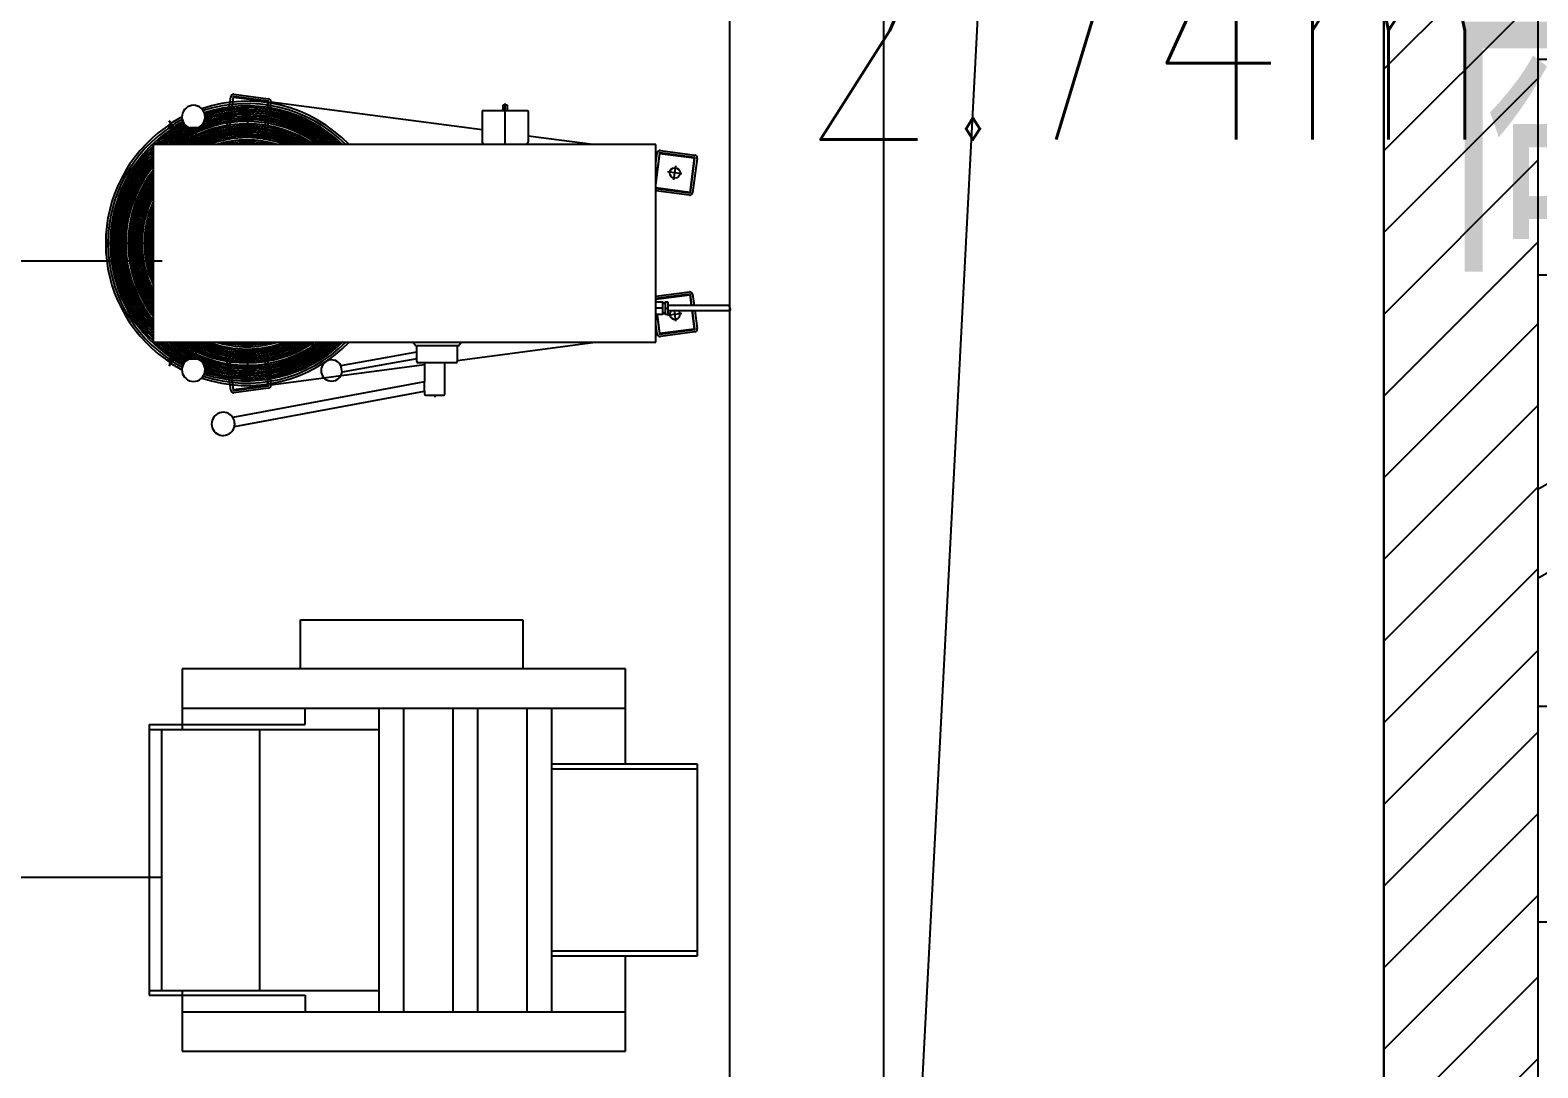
# Model space of a CAD drawing. Extents: x -12047294 to -5625356, y -1456591 to -622873.
# Drawn here: x -6015945 to -6013986, y -716793 to -715445 of the extents above; entities that cross this region are included whole.
import ezdxf

# ---------------------------------------------------------------- set-up
doc = ezdxf.new("R2010")
doc.units = 0
doc.header["$LTSCALE"] = 10
doc.header["$MEASUREMENT"] = 0
for name, color, linetype in [('A-FireH', 6, 'Continuous'), ('A-HOLE', 30, 'Continuous'), ('A-STAIRS', 150, 'Continuous'), ('A-TEXTROOM-AREA', 33, 'Continuous'), ('A-TEXTROOM-报建', 210, 'Continuous'), ('A-WALL', 2, 'Continuous'), ('EQUIP', 1, 'Continuous'), ('Iteam', 4, 'Continuous')]:
    doc.layers.add(name, color=color, linetype=linetype)
doc.styles.add('_TCH_SPACE', font='tjromans.shx', dxfattribs={"height": 5, "bigfont": 'tjhztxt.shx'})
doc.styles.add('注解汉字', font='tjromans.shx', dxfattribs={"width": 0.75, "bigfont": 'tjhztxt.shx'})

# ---------------------------------------------------------------- blocks, each defined once
blk = doc.blocks.new('A$C53054AA7')
at = {"layer": 'A-STAIRS', "color": 0}
for p, q in [((-2634, 3500), (-4480, 3500)), ((-3080, 1975), (-3080, 3500)), ((-2800, 1975), (-2800, 3500)), ((-2184.9, 2722.1), (-2634, 3500)), ((0, 3500), (-2518.6, 3500)), ((-2084.9, 2748.9), (-2518.6, 3500)), ((-2240, 3017.5), (-2240, 3500)), ((-1960, 2532.5), (-1960, 3500))]:
    blk.add_line(p, q, dxfattribs=at)
blk = doc.blocks.new('LXX1713351')
at = {"layer": 'EQUIP'}
for p, q in [((124.8, 413.1), (-124.6, 413.1)), ((-124.6, 413.1), (-124.6, 224)), ((124.8, 224), (124.8, 413.1)), ((-248.1, -256), (-248.1, 320)), ((-248.1, 320), (-124.6, 320)), ((124.8, 320), (248.1, 320)), ((248.1, 320), (248.1, -256)), ((-169.2, -256), (-248.1, -256)), ((248.1, -256), (169.4, -256)), ((175.8, -298.9), (-175.6, -298.9))]:
    blk.add_line(p, q, dxfattribs=at)
at = {"layer": 'EQUIP', "color": 8}
for p, q in [((-118.2, 413.1), (-118.2, 224)), ((118.4, 224), (118.4, 413.1)), ((-196.9, -256), (-196.9, 320)), ((196.9, 320), (196.9, -256)), ((-196.9, 224), (196.9, 224)), ((-196.9, 192), (196.9, 192)), ((311.9, 186.6), (248.1, 186.6)), ((311.9, -102.2), (311.9, 186.6)), ((-196.9, 128), (196.9, 128)), ((-196.9, 96), (196.9, 96)), ((-196.9, 32), (196.9, 32)), ((-196.9, 0), (196.9, 0)), ((-169.2, -298.9), (-169.2, 0)), ((169.4, -298.9), (169.4, 0)), ((-175.6, -96.5), (-196.9, -96.5)), ((-175.6, -298.9), (-175.6, -96.5)), ((175.8, -298.9), (175.8, -96.5)), ((175.8, -96.5), (196.9, -96.5)), ((248.1, -102.2), (311.9, -102.2)), ((169.4, -155.8), (-169.2, -155.8)), ((169.4, -282.9), (-169.2, -282.9))]:
    blk.add_line(p, q, dxfattribs=at)
blk = doc.blocks.new('rdddj 60')
at = {"layer": 'EQUIP', "linetype": 'Continuous'}
for p, q in [((107.5, 128.21819), (107.5, 21)), ((116.201611, 128.575417), (116.5, 128.21819)), ((116.5, 21), (116.5, 128.21819)), ((-160.625147, 7.838561), (-152.772798, 67.322514)), ((-148.807201, 66.799024), (-156.65955, 7.315071)), ((-155.668151, 7.184199), (-147.815802, 66.668151)), ((-147.815802, 66.668151), (-88.331849, 58.815802)), ((-88.200977, 59.807201), (-147.684929, 67.65955)), ((-147.161439, 71.625147), (-87.677487, 63.772798)), ((-88.331849, 58.815802), (-96.095997, 0)), ((-95.087322, 0), (-87.34045, 58.68493)), ((-83.374853, 58.16144), (-91.05262, 0)), ((91.55262, 0), (83.874853, 58.16144)), ((87.84045, 58.68493), (95.587322, 0)), ((88.177487, 63.772798), (107.5, 66.323522)), ((107.5, 62.28882), (88.700977, 59.807201)), ((88.831849, 58.815802), (107.5, 61.280145)), ((96.595997, 0), (88.831849, 58.815802)), ((116.5, 67.511592), (147.661439, 71.625147)), ((148.184929, 67.65955), (116.5, 63.476891)), ((116.5, 62.468215), (148.315802, 66.668151)), ((148.315802, 66.668151), (156.168151, 7.184199)), ((157.15955, 7.315071), (149.307201, 66.799024)), ((153.272798, 67.322514), (161.125147, 7.838561)), ((-109.852199, 31.396395), (-134.235761, 34.615217)), ((-120.420554, 44.964788), (-123.663947, 20.395092)), ((134.735761, 34.615217), (116.5, 32.207953)), ((124.163947, 20.395092), (120.920554, 44.964788)), ((-169.5, 0), (-171, 0)), ((-171, 0), (-171, -871)), ((-168, 0), (-169.5, 0)), ((0, 0), (-168, 0)), ((-156.322513, 2.227202), (-156.616521, 0)), ((-139.450774, 0), (-156.322513, 2.227202)), ((-155.799023, 6.192799), (-109.142109, 0.03372)), ((-101.245645, 0), (-155.668151, 7.184199)), ((168, 0), (0, 0)), ((101, 16), (101, 21)), ((101, 21), (107.5, 21)), ((103.5, 16), (101, 16)), ((101, 0), (101, 12)), ((101, 12), (103.5, 12)), ((103.5, 12), (103.5, 16)), ((103.5, 16), (112, 16)), ((112, 12), (103.5, 12)), ((107.5, 21), (112, 21)), ((112, 16), (112, 21)), ((112, 21), (116.5, 21)), ((112, 16), (120.5, 16)), ((120.5, 12), (112, 12)), ((112, 12), (112, 0)), ((116.5, 21), (123, 21)), ((123, 16), (120.5, 16)), ((120.5, 16), (120.5, 12)), ((120.5, 12), (123, 12)), ((123, 21), (123, 16)), ((123, 12), (123, 0)), ((156.168151, 7.184199), (123, 2.805742)), ((123, 1.797067), (156.299023, 6.192799)), ((156.822513, 2.227202), (139.950774, 0)), ((157.116521, 0), (156.822513, 2.227202)), ((169.5, 0), (168, 0)), ((171, 0), (169.5, 0)), ((171, -871), (171, 0)), ((-171, -108.959263), (-185.790257, -221)), ((202.527224, -344), (171.5, -108.959263)), ((-171, -191.869555), (-171, -192.5)), ((-229.5, -222.5), (-229.5, -257)), ((-228, -221), (-176.5, -221)), ((-176.421573, -221.078427), (-176.5, -221)), ((-171, -222.25), (-173.593146, -222.25)), ((-171, -217.5), (-171, -218.130444)), ((-229.5, -261), (-242.152029, -261)), ((-229.5, -257), (-239, -257)), ((-239, -257), (-239, -265)), ((-229.5, -257), (-229.5, -261)), ((-229.5, -261), (-229.5, -265)), ((-171, -261), (-229.5, -261)), ((-239, -265), (-229.5, -265)), ((-229.5, -265), (-229.5, -299.5)), ((-196.350886, -301), (-244.661439, -666.967264)), ((-228, -301), (-176.5, -301)), ((-176.5, -301), (-176.421573, -300.921573)), ((-173.593146, -299.75), (-171, -299.75)), ((177.5, -342.052386), (171, -337.501037)), ((177.5, -342.052386), (177.5, -344)), ((177.5, -344), (204.748372, -344)), ((177.5, -344), (177.5, -414)), ((177.5, -365), (177.5, -366.947613)), ((206.748372, -346), (206.748372, -379)), ((261, -365.5), (206.748372, -365.5)), ((206.748372, -379), (206.748372, -412)), ((263, -383), (263, -367.5)), ((263, -398.5), (263, -383)), ((263, -383), (266.245177, -383)), ((171, -420.498962), (177.5, -415.947613)), ((186.098372, -414), (177.5, -414)), ((200.167471, -414), (186.098372, -414)), ((196.966355, -464.950814), (187.982352, -414)), ((204.748372, -414), (200.167471, -414)), ((200.167471, -414), (208.784048, -462.867036)), ((206.748372, -400.5), (239.753174, -400.5)), ((245.161439, -666.967264), (209.985667, -400.5)), ((239.753174, -400.5), (301.452169, -732.817483)), ((256, -400.5), (239.753174, -400.5)), ((317.209093, -730.039112), (256, -400.5)), ((256, -400.5), (257.036818, -400.5)), ((257.036818, -400.5), (261, -400.5)), ((211.17034, -545.505615), (196.966355, -464.950814)), ((208.784048, -462.867036), (222.988033, -543.421837)), ((222.988033, -543.421837), (211.17034, -545.505615)), ((185.677487, -674.819613), (171.5, -567.420801)), ((-258.125147, -730.75385), (-250.272798, -671.269898)), ((-246.307201, -671.793388), (-254.15955, -731.27734)), ((-253.168151, -731.408213), (-245.315802, -671.92426)), ((-245.315802, -671.92426), (-185.831849, -679.776609)), ((-185.700977, -678.78521), (-245.184929, -670.932861)), ((-244.661439, -666.967264), (-185.177487, -674.819613)), ((-244.661439, -666.967264), (-185.177487, -674.819613)), ((185.677487, -674.819613), (245.161439, -666.967264)), ((185.677487, -674.819613), (245.161439, -666.967264)), ((245.684929, -670.932861), (186.200977, -678.78521)), ((186.331849, -679.776609), (245.815802, -671.92426)), ((245.815802, -671.92426), (253.668151, -731.408213)), ((254.65955, -731.27734), (246.807201, -671.793388)), ((250.772798, -671.269898), (258.625147, -730.75385)), ((-231.735761, -703.977194), (-207.352199, -707.196016)), ((-217.836053, -692.987503), (-221.079446, -717.557199)), ((-185.831849, -679.776609), (-193.684198, -739.260562)), ((-192.692799, -739.391434), (-184.84045, -679.907482)), ((-180.874853, -680.430972), (-188.727202, -739.914924)), ((189.227202, -739.914924), (181.374853, -680.430972)), ((185.34045, -679.907482), (193.192799, -739.391434)), ((194.184198, -739.260562), (186.331849, -679.776609)), ((207.852199, -707.196016), (232.235761, -703.977194)), ((221.579446, -717.557199), (218.336053, -692.987503)), ((-194.338561, -744.217558), (-253.822513, -736.365209)), ((-253.299023, -732.399612), (-193.815071, -740.251961)), ((-193.684198, -739.260562), (-253.168151, -731.408213)), ((253.668151, -731.408213), (194.184198, -739.260562)), ((194.315071, -740.251961), (253.799023, -732.399612)), ((254.322513, -736.365209), (194.838561, -744.217558)), ((-200, -794.60809), (-200, -807.098086)), ((-200, -796.853088), (-182, -796.853088)), ((-182, -804.853088), (-200, -804.853088)), ((-196.271878, -808.41062), (-194.137499, -807.046177)), ((-184.031058, -815.426678), (-193.676218, -807.566636)), ((-183.307583, -814.964183), (-192.952744, -807.104141)), ((-187.477039, -800.853088), (-171, -800.853088)), ((-182, -796.853088), (-182, -795.298291)), ((-182, -796.853088), (-172.999845, -796.853088)), ((-182, -804.853088), (-182, -796.853088)), ((-182, -804.853088), (-172.999845, -804.853088)), ((-182, -805.940649), (-182, -804.853088)), ((-172.999845, -796.853088), (-171, -796.853088)), ((-172.999845, -804.853088), (-171, -804.853088)), ((182, -796.853088), (200, -796.853088)), ((200, -807.098086), (200, -794.60809)), ((-212.705638, -843.456159), (-171, -816.945599)), ((-171, -821.676401), (-205.437855, -843.567131)), ((-196.350567, -810.018973), (-186.27988, -818.225785)), ((-195.37254, -827.707419), (-192.840357, -826.097814)), ((-183.48009, -830.136498), (-195.21542, -837.596166)), ((-187.775961, -822.878586), (-185.243746, -821.26896)), ((-186.088945, -826.206189), (-181.111645, -833.704621)), ((-184.031058, -815.426678), (-183.605532, -815.773448)), ((-183.307583, -814.964183), (-182.882057, -815.310953)), ((-183.011724, -824.198175), (-178.034423, -831.696607)), ((-182.288249, -823.73568), (-179.653922, -827.704361)), ((-180.399604, -832.918085), (-177.865419, -831.307208)), ((-180.17928, -818.049687), (-176.802941, -815.903487)), ((-171, -822.203418), (-180.127858, -828.005622)), ((-178.077205, -836.181557), (-175.591191, -834.6013)), ((-177.549724, -835.848322), (-175.543147, -834.565578)), ((-175.591191, -834.6013), (-175.540571, -834.569123)), ((-172.796845, -828.085324), (-171, -826.943143)), ((-171.738386, -812.684158), (-171, -812.214796)), ((-197.855582, -839.274408), (-204.608768, -843.567131)), ((-200.101037, -850.181202), (-200.056403, -850.15283)), ((-195.603446, -842.582543), (-193.069612, -840.971889)), ((-195.21542, -837.596166), (-195.323107, -837.664617)), ((-193.340575, -845.883854), (-193.294436, -845.854525)), ((-190.923803, -844.347612), (-190.758513, -844.242543)), ((-188.001783, -837.750478), (-185.467784, -836.139719)), ((-185.686342, -841.018373), (-184.889105, -840.511602)), ((-184.889105, -840.511602), (-183.150085, -839.406178)), ((-171, -871), (-169.5, -871)), ((-169.5, -871), (-168, -871)), ((-168, -871), (168, -871)), ((168, -871), (169.5, -871)), ((169.5, -871), (171, -871))]:
    blk.add_line(p, q, dxfattribs=at)
at = {"layer": 'EQUIP', "color": 14, "linetype": 'Continuous'}
for p, q in [((-171, -567.420801), (-185.177487, -674.819613)), ((171, -796.853088), (172.999845, -796.853088)), ((171, -800.853088), (187.477039, -800.853088)), ((171, -804.853088), (172.999845, -804.853088)), ((172.999845, -796.853088), (182, -796.853088)), ((172.999845, -804.853088), (182, -804.853088)), ((182, -795.298291), (182, -796.853088)), ((182, -796.853088), (182, -804.853088)), ((182, -804.853088), (182, -805.940649)), ((200, -804.853088), (182, -804.853088)), ((192.952743, -807.104141), (183.307583, -814.964183)), ((193.676218, -807.566636), (184.031058, -815.426678)), ((194.137499, -807.046177), (196.271878, -808.41062)), ((171, -812.214796), (171.738386, -812.684158)), ((171, -816.945599), (212.705638, -843.456159)), ((205.437855, -843.567131), (171, -821.676401)), ((180.127858, -828.005622), (171, -822.203418)), ((171, -826.943143), (172.796845, -828.085324)), ((175.540571, -834.569123), (175.591191, -834.6013)), ((175.543147, -834.565578), (177.549724, -835.848322)), ((175.591191, -834.6013), (178.077205, -836.181557)), ((176.80294, -815.903487), (180.17928, -818.049687)), ((177.865419, -831.307208), (180.399604, -832.918085)), ((178.034423, -831.696607), (183.011723, -824.198175)), ((179.653922, -827.704361), (182.288249, -823.73568)), ((181.111645, -833.704621), (186.088945, -826.206189)), ((182.882057, -815.310953), (183.307583, -814.964183)), ((195.21542, -837.596166), (183.48009, -830.136498)), ((183.605532, -815.773448), (184.031058, -815.426678)), ((185.243746, -821.26896), (187.775961, -822.878586)), ((186.27988, -818.225785), (196.350567, -810.018973)), ((192.840357, -826.097814), (195.37254, -827.707419)), ((183.150085, -839.406178), (184.889105, -840.511602)), ((184.889105, -840.511602), (185.686342, -841.018373)), ((185.467783, -836.139719), (188.001783, -837.750478)), ((190.758513, -844.242543), (190.923803, -844.347612)), ((193.069612, -840.971889), (195.603446, -842.582543)), ((193.294435, -845.854525), (193.340575, -845.883854)), ((195.323107, -837.664617), (195.21542, -837.596166)), ((204.608768, -843.567131), (197.855582, -839.274408)), ((200.056402, -850.15283), (200.101037, -850.181202)), ((0, -870.997544), (0, -873.997544)), ((0, -873.997544), (0, -876.997544)), ((0, -876.997544), (0, -879.997544)), ((0, -879.997544), (0, -882.997544)), ((0, -882.997544), (0, -885.997544)), ((0, -885.997544), (0, -889.997544)), ((0, -889.997544), (0, -892.997544)), ((0, -892.997544), (0, -895.997544)), ((0, -895.997544), (0, -898.997544)), ((0, -898.997544), (0, -901.997544)), ((0, -901.997544), (0, -904.997544)), ((0, -904.997544), (0, -907.997544)), ((0, -907.997544), (0, -910.997544)), ((0, -910.997544), (0, -913.997544)), ((0, -913.997544), (0, -917.997544)), ((0, -917.997544), (0, -920.997544)), ((0, -920.997544), (0, -923.997544)), ((0, -923.997544), (0, -926.997544)), ((0, -926.997544), (0, -929.997544)), ((0, -929.997544), (0, -932.997544)), ((0, -932.997544), (0, -935.997544)), ((0, -935.997544), (0, -938.997544)), ((0, -938.997544), (0, -941.997544)), ((0, -941.997544), (0, -944.997544)), ((0, -944.997544), (0, -948.997544)), ((0, -948.997544), (0, -952.997544))]:
    blk.add_line(p, q, dxfattribs=at)
at = {"layer": 'EQUIP', "linetype": 'Continuous'}
for centre in [(-122, 33), (-219.5, -705.592411), (220, -705.592411)]:
    blk.add_circle(centre, 9, dxfattribs=at)
for centre, radius, start, end in [((110.965891, 130.714576), 4.271339, 215.764169437, 226.898742117), ((109.630234, 129.338065), 2.353899, 227.742672961, 243.581463929), ((109.284381, 128.717699), 1.644786, 244.756137252, 263.914183404), ((109.267353, 128.791415), 1.716459, 264.740283409, 282.257621398), ((109.088448, 129.609855), 2.554225, 282.281504683, 294.592825191), ((108.213681, 131.569691), 4.700373, 294.346550669, 301.536873551), ((104.890405, 137.045982), 11.106112, 301.372212074, 304.602105089), ((-263.090482, 671.557256), 660.037717, 304.54617765, 304.602327512), ((118.645623, 118.288823), 12.144136, 121.380874449, 124.713420455), ((116.201539, 122.325374), 7.425353, 115.75564244, 121.499372829), ((114.981258, 124.849776), 4.621483, 106.939294423, 115.729425453), ((114.512827, 126.367405), 3.033223, 94.132235955, 106.827210698), ((114.447717, 127.142359), 2.255611, 77.223639099, 93.901129734), ((114.464108, 127.246081), 2.150843, 58.602468374, 77.038425544), ((114.144977, 126.699544), 2.783639, 42.368212679, 58.856247499), ((-147.815802, 66.668151), 5, 82.479987, 172.479987), ((-147.815802, 66.668151), 1, 82.479987, 172.479987), ((-88.331849, 58.815802), 1, 352.479987, 82.479987), ((-88.331849, 58.815802), 5, 352.479987, 82.479987), ((88.831849, 58.815802), 5, 97.520013, 187.520013), ((88.831849, 58.815802), 1, 97.520013, 187.520013), ((148.315802, 66.668151), 5, 7.520013, 97.520013), ((148.315802, 66.668151), 1, 7.520013, 97.520013), ((122.5, 33), 9, 228.189685, 97.520013), ((122.5, 33), 9, 97.520013, 131.810315), ((-155.668151, 7.184199), 5, 172.479987, 262.479987), ((-155.668151, 7.184199), 1, 172.479987, 262.479987), ((156.168151, 7.184199), 1, 277.520013, 7.520013), ((156.168151, 7.184199), 5, 277.520013, 7.520013), ((-228, -222.5), 1.5, 90, 180), ((-173.593146, -218.25), 4, 225, 270), ((-228, -299.5), 1.5, 180, 270), ((-173.593146, -303.75), 4, 90, 135), ((204.748372, -346), 2, 0, 90), ((261, -367.5), 2, 0, 90), ((204.748372, -412), 2, 270, 0), ((261, -398.5), 2, 270, 0), ((0, -708.247924), 246, 341.398541, 45.963064), ((220.100665, -561.599381), 18.405434, 119.025606001, 80.974394), ((-245.315802, -671.92426), 5, 82.479987, 172.479987), ((-245.315802, -671.92426), 1, 82.479987, 172.479987), ((-185.831849, -679.776609), 1, 352.479987, 82.479987), ((-185.831849, -679.776609), 5, 352.479987, 82.479987), ((186.331849, -679.776609), 5, 97.520013, 187.520013), ((186.331849, -679.776609), 1, 97.520013, 187.520013), ((245.815802, -671.92426), 5, 7.520013, 97.520013), ((245.815802, -671.92426), 1, 7.520013, 97.520013), ((0, -708.247924), 173, 171.27935, 188.72065), ((-253.168151, -731.408213), 5, 172.479987, 262.479987), ((253.668151, -731.408213), 5, 277.520013, 7.520013), ((312.513654, -749.480122), 20, 142.729004, 76.421822), ((312.513654, -749.480122), 20, 95.572647, 123.578178), ((312.513654, -749.480122), 20, 76.421822, 95.572647), ((-253.168151, -731.408213), 1, 172.479987, 262.479987), ((-193.684198, -739.260562), 5, 262.479987, 352.479987), ((-193.684198, -739.260562), 1, 262.479987, 352.479987), ((194.184198, -739.260562), 5, 187.520013, 277.520013), ((194.184198, -739.260562), 1, 187.520013, 277.520013), ((253.668151, -731.408213), 1, 277.520013, 7.520013), ((312.513654, -749.480122), 20, 123.578178, 142.729004), ((-219, -800.853088), 20, 18.194872, 341.805128), ((219, -800.853088), 20, 198.194872, 161.805128), ((0, -708.247924), 220, 204.619977, 213.482280999), ((0, -708.247924), 223, 206.251523, 214.390499), ((-195.718844, -809.243779), 1, 123.575363, 230.822694), ((-194.307941, -808.341831), 1, 50.822694, 123.575363), ((-193.584466, -807.879336), 1, 50.822694, 123.575363), ((-182, -800.853088), 4, 90, 270), ((0, -708.247924), 220, 326.517719001, 335.380023), ((0, -708.247924), 246, 207.241134, 213.372369), ((0, -708.247924), 242, 207.591833001, 214.54081), ((0, -708.247924), 238, 207.739463999, 213.403630001), ((0, -708.247924), 235, 207.723533, 213.415902), ((0, -708.247924), 232, 207.593752, 214.393092), ((0, -708.247924), 229, 207.335337001, 213.44141), ((-198.363312, -834.339332), 4.003683, 121.283237001, 169.64092), ((0, -708.247924), 226, 206.917929, 213.454672001), ((0, -706.997544), 232, 212.595575, 222.517668999), ((0, -706.997544), 229, 213.816790999, 221.692531), ((0, -706.997544), 223, 212.537139001, 219.931164), ((0, -706.997544), 226, 213.835038, 220.831372), ((-181.089991, -822.887989), 6, 146.269513999, 213.575362999), ((-186.911602, -819.00098), 1, 326.269513999, 50.822694), ((-179.679087, -821.986042), 4, 146.269513999, 213.575362999), ((-185.500699, -818.099033), 3, 33.575362999, 50.822694), ((-185.500699, -818.099033), 3, 326.269513999, 33.575362999), ((-178.955612, -821.523546), 4, 146.269513999, 213.575362999), ((-184.777224, -817.636537), 3, 33.575362999, 50.822694), ((-184.777224, -817.636537), 3, 33.575362999, 50.822694), ((-184.777224, -817.636537), 3, 33.575362999, 50.822694), ((-184.777224, -817.636537), 3, 326.269513999, 33.575362999), ((0, -706.997544), 214, 211.943586999, 216.959051001), ((-176.112691, -830.386421), 6, 213.575362999, 247.038404), ((0, -706.997544), 217, 213.892808, 217.999284999), ((-174.701787, -829.484474), 4, 213.575362999, 239.855158999), ((-176.652357, -834.088306), 1, 304.279393, 344.094085), ((0, -706.997544), 211, 213.934058999, 215.862372999), ((0, -706.997544), 204, 212.025933999, 213.045762), ((0, -706.997544), 207, 213.962890001, 214.301153), ((0, -708.247924), 246, 326.627631, 332.758866), ((-212.931658, -843.599831), 4.003683, 306.277985002, 306.731681002), ((0, -706.997544), 246, 213.721799001, 215.586548), ((0, -706.997544), 246, 215.586548, 270), ((-198.363312, -834.339332), 4.003683, 255.243967001, 298.364629), ((-0.000014, -706.997554), 237.999983, 213.764810001, 215.692344), ((-193.069612, -840.971889), 4, 122.442444, 173.026317), ((0, -706.997544), 235, 213.781694999, 223.309455), ((-193.069612, -840.971889), 4, 256.488584, 302.442444), ((-178.063261, -834.990254), 1, 247.038404, 300.89968), ((0, -706.997544), 220, 215.892785, 218.988457), ((0, -706.997544), 246, 270, 324.413452)]:
    blk.add_arc(centre, radius, start, end, dxfattribs=at)
at = {"layer": 'EQUIP', "color": 14, "linetype": 'Continuous'}
for centre, radius, start, end in [((0, -708.247924), 246, 134.036936, 198.601459), ((0, -708.247924), 242, 134.959888001, 198.250759999), ((0, -708.247924), 238, 135.929737999, 198.103128999), ((0, -708.247924), 235, 136.690545, 198.119061001), ((0, -708.247924), 242, 341.749240001, 45.040111999), ((0, -708.247924), 235, 341.880938999, 43.309455), ((0, -708.247924), 238, 341.896871001, 44.070262001), ((0, -708.247924), 232, 137.482331001, 198.248840999), ((0, -708.247924), 229, 138.307469, 198.507255999), ((0, -708.247924), 226, 139.168628, 198.924664), ((0, -708.247924), 223, 140.068836, 199.566674), ((0, -708.247924), 220, 141.011543, 200.624248), ((0, -708.247924), 232, 341.751159001, 42.517668999), ((0, -708.247924), 226, 341.075336, 40.831372), ((0, -708.247924), 223, 340.433326, 39.931164), ((0, -708.247924), 229, 341.492744001, 41.692531), ((0, -708.247924), 220, 339.375752, 38.988457), ((0, -708.247924), 217, 142.000715001, 213.496657999), ((0, -708.247924), 214, 143.040948999, 214.64635), ((0, -708.247924), 211, 144.137627001, 213.52664), ((0, -708.247924), 207, 145.698847, 213.547593001), ((0, -708.247924), 204, 146.954238, 213.045762), ((0, -708.247924), 214, 325.35365, 36.959051001), ((0, -708.247924), 207, 326.452406999, 34.301153), ((0, -708.247924), 217, 326.503342001, 37.999284999), ((0, -708.247924), 211, 326.47336, 35.862372999), ((0, -708.247924), 204, 326.954238, 33.045762), ((0, -708.247924), 201, 148.292931, 211.707069), ((0, -708.247924), 198, 149.727359, 210.272641), ((0, -708.247924), 195, 151.273395, 208.726605), ((0, -708.247924), 192, 152.951889, 207.048111), ((0, -708.247924), 192, 332.951889, 27.048111), ((0, -708.247924), 201, 328.292931, 31.707069), ((0, -708.247924), 198, 329.727359, 30.272641), ((0, -708.247924), 195, 331.273395, 28.726605), ((0, -708.247924), 189, 154.791235, 205.208765), ((0, -708.247924), 186, 156.831945, 203.168055), ((0, -708.247924), 183, 159.135644999, 200.864355001), ((0, -708.247924), 189, 334.791235, 25.208765), ((0, -708.247924), 186, 336.831945, 23.168055), ((0, -708.247924), 183, 339.135644999, 20.864355001), ((0, -708.247924), 179, 162.805601, 197.194399), ((0, -708.247924), 176, 166.310113, 193.689887), ((0, -708.247924), 179, 342.805601, 17.194399), ((0, -708.247924), 176, 346.310113, 13.689887), ((0, -708.247924), 173, 351.27935, 8.72065), ((182, -800.853088), 4, 270, 90), ((0, -708.247924), 223, 325.609501, 333.748477), ((193.584466, -807.879336), 1, 56.424637, 129.177306), ((194.307941, -808.341831), 1, 56.424637, 129.177306), ((195.718844, -809.243779), 1, 309.177306, 56.424637), ((0, -706.997544), 232, 317.482331001, 327.404425), ((0, -706.997544), 226, 319.168628, 326.164962), ((0, -706.997544), 214, 323.040948999, 328.056413001), ((0, -706.997544), 207, 325.698847, 326.037109999), ((0, -706.997544), 223, 320.068836, 327.462860999), ((0, -706.997544), 204, 326.954238, 327.974066001), ((0, -706.997544), 211, 324.137627001, 326.065941001), ((0, -706.997544), 217, 322.000715001, 326.107192), ((0, -706.997544), 229, 318.307469, 326.183209001), ((176.652357, -834.088306), 1, 195.905915, 235.720607), ((174.701787, -829.484474), 4, 300.144841001, 326.424637001), ((176.11269, -830.386421), 6, 292.961596, 326.424637001), ((184.777224, -817.636537), 3, 146.424637001, 213.730486001), ((184.777224, -817.636537), 3, 129.177306, 146.424637001), ((184.777224, -817.636537), 3, 129.177306, 146.424637001), ((184.777224, -817.636537), 3, 129.177306, 146.424637001), ((178.955612, -821.523546), 4, 326.424637001, 33.730486001), ((185.500698, -818.099033), 3, 146.424637001, 213.730486001), ((185.500698, -818.099033), 3, 129.177306, 146.424637001), ((179.679087, -821.986042), 4, 326.424637001, 33.730486001), ((186.911602, -819.00098), 1, 129.177306, 213.730486001), ((181.089991, -822.887989), 6, 326.424637001, 33.730486001), ((0, -708.247924), 226, 326.545327999, 333.082071), ((0, -708.247924), 229, 326.55859, 332.664662999), ((0, -708.247924), 232, 325.606908, 332.406248), ((0, -708.247924), 235, 326.584098, 332.276467), ((0, -708.247924), 238, 326.596369999, 332.260536001), ((0, -708.247924), 242, 325.45919, 332.408166999), ((198.363312, -834.339332), 4.003683, 10.35908, 58.716762999), ((0, -706.997544), 242, 212.418066, 270), ((0, -706.997544), 238, 215.692344, 270), ((0, -706.997544), 242, 270, 327.581934), ((0, -706.997544), 238, 270, 324.307656), ((0, -706.997544), 235, 316.690545, 326.218305001), ((0, -706.997544), 220, 321.011543, 324.107215), ((178.063261, -834.990254), 1, 239.10032, 292.961596), ((193.069612, -840.971889), 4, 237.557556, 283.511416), ((0.000014, -706.997554), 237.999983, 324.307656, 326.235189999), ((193.069612, -840.971889), 4, 6.973683, 57.557556), ((198.363312, -834.339332), 4.003683, 241.635371, 284.756032999), ((0, -706.997544), 246, 324.413452, 326.278200999), ((212.931658, -843.599831), 4.003683, 233.268319, 233.722015), ((0, -706.997544), 235, 224.257385999, 270), ((0, -706.997544), 232, 224.983824999, 270), ((0, -706.997544), 229, 225.738997, 270), ((0, -706.997544), 226, 226.524994, 270), ((0, -706.997544), 223, 227.344157, 270), ((0, -706.997544), 220, 228.199115001, 270), ((0, -706.997544), 217, 229.092843999, 270), ((0, -706.997544), 214, 230.028726001, 270), ((0, -706.997544), 211, 231.010641, 270), ((0, -706.997544), 207, 232.399319, 270), ((0, -706.997544), 204, 233.507392999, 270), ((0, -706.997544), 201, 234.679681001, 270), ((0, -706.997544), 198, 235.924013, 270), ((0, -706.997544), 195, 237.249918, 270), ((0, -706.997544), 192, 238.669202999, 270), ((0, -706.997544), 189, 240.196819001, 270), ((0, -706.997544), 186, 241.852202999, 270), ((0, -706.997544), 183, 243.661471, 270), ((0, -706.997544), 179, 246.378843, 270), ((0, -706.997544), 176, 248.722236, 270), ((0, -706.997544), 173, 251.440039, 270), ((0, -706.997544), 170, 254.735413, 270), ((0, -706.997544), 167, 259.127887, 270), ((0, -706.997544), 232, 270, 315.016175001), ((0, -706.997544), 229, 270, 314.261003), ((0, -706.997544), 226, 270, 313.475006), ((0, -706.997544), 220, 270, 311.800884999), ((0, -706.997544), 173, 270, 288.559961), ((0, -706.997544), 176, 270, 291.277764), ((0, -706.997544), 179, 270, 293.621157), ((0, -706.997544), 183, 270, 296.338529), ((0, -706.997544), 198, 270, 304.075987), ((0, -706.997544), 201, 270, 305.320318999), ((0, -706.997544), 204, 270, 306.492607001), ((0, -706.997544), 207, 270, 307.600681), ((0, -706.997544), 235, 270, 315.742614001), ((0, -706.997544), 223, 270, 312.655843), ((0, -706.997544), 217, 270, 310.907156001), ((0, -706.997544), 167, 270, 280.872113), ((0, -706.997544), 170, 270, 285.264587), ((0, -706.997544), 186, 270, 298.147797001), ((0, -706.997544), 189, 270, 299.803180999), ((0, -706.997544), 192, 270, 301.330797001), ((0, -706.997544), 211, 270, 308.989359), ((0, -706.997544), 214, 270, 309.971273999), ((0, -706.997544), 195, 270, 302.750082)]:
    blk.add_arc(centre, radius, start, end, dxfattribs=at)
blk = doc.blocks.new('LXX10050732')
at = {"layer": 'EQUIP', "xscale": 0.75, "yscale": 0.75, "zscale": 0.75}
blk.add_blockref('rdddj 60', (-9.7, 332.4), dxfattribs=at)

msp = doc.modelspace()

# ---------------------------------------------------------------- hatches: boundary and pattern name
at = {"layer": 'A-FireH'}
h = msp.add_hatch(dxfattribs=at)
h.set_pattern_fill('普通砖', color=256, scale=30, style=0)
h.set_pattern_definition([(45, (0, 53.85), (-53.0330298, 53.0330298), [])])
h.paths.add_polyline_path([(-6014119.5, -710906.8), (-6014186.1, -710973.4), (-6014186.1, -717783.4), (-6014119.5, -717850.1), (-6013986.1, -717783.4), (-6013986.1, -710973.4)])

# ---------------------------------------------------------------- linework, layer by layer
at = {"layer": 'A-HOLE'}
msp.add_lwpolyline([(-6014186.1, -713573.4), (-6014836.1, -713573.4), (-6014836.1, -717783.4), (-6014186.1, -717783.4)], close=True, dxfattribs=at)
msp.add_lwpolyline([(-6014836.1, -717783.4), (-6014630.8, -713840.1), (-6014186.1, -713573.4)], dxfattribs=at)
at = {"layer": 'A-WALL'}
for p, q in [((-6015036.1, -710973.4), (-6015036.1, -717983.4)), ((-6014836.1, -710973.4), (-6014836.1, -717783.4)), ((-6014186.1, -710973.4), (-6014186.1, -717783.4)), ((-6013986.1, -710973.4), (-6013986.1, -717783.4))]:
    msp.add_line(p, q, dxfattribs=at)
at = {"layer": 'Iteam'}
for p, q in [((-6015970.6, -715744.8, 0), (-6015773.3, -715744.8, 0)), ((-6015970.6, -716545.1, 0), (-6015773.3, -716545.1, 0))]:
    msp.add_line(p, q, dxfattribs=at)

# ---------------------------------------------------------------- block references
at = {"rotation": 90.00000000000004}
msp.add_blockref('A$C53054AA7', (-6010486.1, -713523.4), dxfattribs=at)
at = {"layer": 'EQUIP', "rotation": 270}
msp.add_blockref('LXX10050732', (-6015464.4, -715731.9), dxfattribs=at)
at = {"layer": 'EQUIP', "xscale": -1, "rotation": 270}
msp.add_blockref('LXX1713351', (-6015491.3, -716522.9), dxfattribs=at)

# ---------------------------------------------------------------- texts
at = {"layer": 'A-TEXTROOM-AREA', "style": '_TCH_SPACE', "width": 0.705882}
msp.add_text('2.74m', height=297.5, dxfattribs=at).set_placement((-6014945, -715587.5))
at = {"layer": 'A-TEXTROOM-报建', "style": '注解汉字', "width": 0.75}
msp.add_text('商业用楼梯', height=450, dxfattribs=at).set_placement((-6014118.9, -715760.1))

doc.saveas('drawing.dxf')
